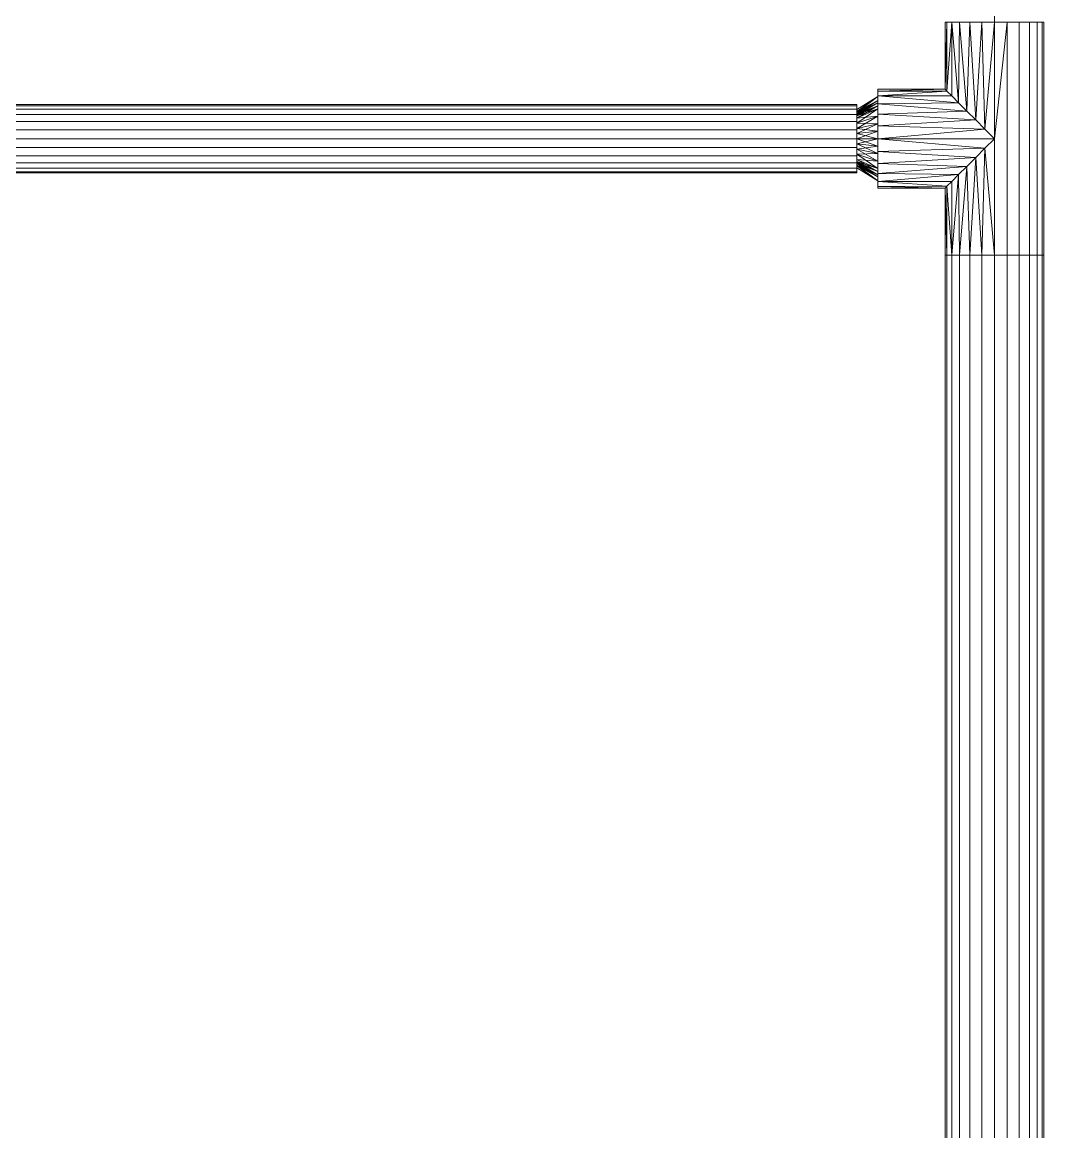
# Model space of a CAD drawing. Header units: inches. Extents: x -3325 to -59, y 5 to 733.
# Drawn here: x -1866.36 to -1846.67, y 142.74 to 164.11 of the extents above; entities that cross this region are included whole.
import ezdxf

# ---------------------------------------------------------------- set-up
doc = ezdxf.new("R2010")
doc.units = ezdxf.units.IN
doc.header["$MEASUREMENT"] = 0
doc.layers.add('P-PIPE', color=10, linetype='Continuous', lineweight=9)

# ---------------------------------------------------------------- blocks, each defined once
blk = doc.blocks.new('Tee - Welded - Generic - Standard-1125979-06 - Fifth Level')
at = {"layer": 'P-PIPE'}
mesh = blk.add_polyface(dxfattribs=at)
corners = [(-2.244, -0.951), (-2.244, -0.918, 0.246), (-2.244, -0.823, 0.475), (-2.244, -0.672, 0.672), (-2.244, -0.475, 0.823), (-2.244, -0.246, 0.918), (-2.244, 0, 0.951), (-2.244, 0.246, 0.918), (-2.244, 0.475, 0.823), (-2.244, 0.672, 0.672), (-2.244, 0.823, 0.475), (-2.244, 0.918, 0.246), (-2.244, 0.951), (-2.244, 0.918, -0.246), (-2.244, 0.823, -0.475), (-2.244, 0.672, -0.672), (-2.244, 0.475, -0.823), (-2.244, 0.246, -0.918), (-2.244, 0, -0.951), (-2.244, -0.246, -0.918), (-2.244, -0.475, -0.823), (-2.244, -0.672, -0.672), (-2.244, -0.823, -0.475), (-2.244, -0.918, -0.246)]
mesh.append_faces([[corners[k] for k in face] for face in [(10, 0, 7, 9)]], dxfattribs={"vtx0": -1, "vtx1": -1, "vtx2": -1})
mesh.append_faces([[corners[k] for k in face] for face in [(13, 21, 0, 10)]], dxfattribs={"vtx0": -1, "vtx1": -1, "vtx2": -1, "vtx3": -1})
mesh.append_faces([[corners[k] for k in face] for face in [(13, 16, 20, 21), (5, 7, 0, 1)]], dxfattribs={"vtx0": -1, "vtx1": -1, "vtx3": -1})
mesh.append_faces([[corners[k] for k in face] for face in [(4, 5, 3)]], dxfattribs={"vtx1": -1})
mesh.append_faces([[corners[k] for k in face] for face in [(18, 19, 20), (22, 23, 0, 21), (7, 8, 9), (5, 6, 7)]], dxfattribs={"vtx2": -1})
mesh.append_faces([[corners[k] for k in face] for face in [(16, 17, 18, 20), (1, 2, 3, 5)]], dxfattribs={"vtx2": -1, "vtx3": -1})
mesh.append_faces([[corners[k] for k in face] for face in [(13, 14, 15, 16), (10, 11, 12, 13)]], dxfattribs={"vtx3": -1})
mesh = blk.add_polyface(dxfattribs=at)
corners = [(-2.244, 0.951), (-2.244, 0.918, 0.246), (-2.244, 0.823, 0.475), (-2.244, 0.672, 0.672), (-2.244, 0.475, 0.823), (-2.244, 0.246, 0.918), (-2.244, 0, 0.951), (-2.244, -0.246, 0.918), (-2.244, -0.475, 0.823), (-2.244, -0.672, 0.672), (-2.244, -0.823, 0.475), (-2.244, -0.918, 0.246), (-2.244, -0.951), (-0.951, -0.951), (-0.916, -0.916, 0.254), (-0.823, -0.823, 0.476), (-0.69, -0.69, 0.654), (-0.533, -0.533, 0.787), (-0.362, -0.362, 0.879), (-0.183, -0.183, 0.933), (0, 0, 0.951), (0.183, -0.183, 0.933), (0.362, -0.362, 0.879), (0.533, -0.533, 0.787), (0.69, -0.69, 0.654), (0.823, -0.823, 0.476), (0.916, -0.916, 0.254), (0.951, -0.951), (2.244, -0.951), (2.244, -0.918, 0.246), (2.244, -0.823, 0.475), (2.244, -0.672, 0.672), (2.244, -0.475, 0.823), (2.244, -0.246, 0.918), (2.244, 0, 0.951), (2.244, 0.246, 0.918), (2.244, 0.475, 0.823), (2.244, 0.672, 0.672), (2.244, 0.823, 0.475), (2.244, 0.918, 0.246), (2.244, 0.951)]
mesh.append_faces([[corners[k] for k in face] for face in [(13, 11, 12)]], dxfattribs={"vtx0": -1})
mesh.append_faces([[corners[k] for k in face] for face in [(27, 29, 26), (25, 30, 24), (11, 14, 10), (9, 17, 8), (16, 10, 15), (23, 32, 22), (21, 34, 20), (22, 33, 21), (33, 22, 32), (19, 7, 18), (7, 19, 6)]], dxfattribs={"vtx0": -1, "vtx1": -1})
mesh.append_faces([[corners[k] for k in face] for face in [(30, 25, 26), (24, 30, 31), (8, 17, 18), (21, 33, 34), (18, 7, 8), (20, 5, 6)]], dxfattribs={"vtx0": -1, "vtx2": -1})
mesh.append_faces([[corners[k] for k in face] for face in [(20, 34, 35, 5)]], dxfattribs={"vtx0": -1, "vtx2": -1, "vtx3": -1})
mesh.append_faces([[corners[k] for k in face] for face in [(28, 29, 27)]], dxfattribs={"vtx1": -1})
mesh.append_faces([[corners[k] for k in face] for face in [(29, 30, 26), (31, 32, 23), (23, 24, 31), (13, 14, 11), (14, 15, 10), (16, 17, 9), (9, 10, 16), (19, 20, 6)]], dxfattribs={"vtx1": -1, "vtx2": -1})
mesh.append_faces([[corners[k] for k in face] for face in [(38, 39, 1, 2), (36, 37, 3, 4), (37, 38, 2, 3), (35, 36, 4, 5)]], dxfattribs={"vtx1": -1, "vtx3": -1})
mesh.append_faces([[corners[k] for k in face] for face in [(39, 40, 0, 1)]], dxfattribs={"vtx3": -1})
mesh = blk.add_polyface(dxfattribs=at)
corners = [(-2.244, -0.951), (-2.244, -0.918, -0.246), (-2.244, -0.823, -0.475), (-2.244, -0.672, -0.672), (-2.244, -0.475, -0.823), (-2.244, -0.246, -0.918), (-2.244, 0, -0.951), (-2.244, 0.246, -0.918), (-2.244, 0.475, -0.823), (-2.244, 0.672, -0.672), (-2.244, 0.823, -0.475), (-2.244, 0.918, -0.246), (-2.244, 0.951), (2.244, 0.951), (2.244, 0.918, -0.246), (2.244, 0.823, -0.475), (2.244, 0.672, -0.672), (2.244, 0.475, -0.823), (2.244, 0.246, -0.918), (2.244, 0, -0.951), (2.244, -0.246, -0.918), (2.244, -0.475, -0.823), (2.244, -0.672, -0.672), (2.244, -0.823, -0.475), (2.244, -0.918, -0.246), (2.244, -0.951), (0.951, -0.951), (0.916, -0.916, -0.254), (0.823, -0.823, -0.476), (0.69, -0.69, -0.654), (0.533, -0.533, -0.787), (0.362, -0.362, -0.879), (0.183, -0.183, -0.933), (0, 0, -0.951), (-0.183, -0.183, -0.933), (-0.362, -0.362, -0.879), (-0.533, -0.533, -0.787), (-0.69, -0.69, -0.654), (-0.823, -0.823, -0.476), (-0.916, -0.916, -0.254), (-0.951, -0.951)]
mesh.append_faces([[corners[k] for k in face] for face in [(1, 40, 0)]], dxfattribs={"vtx0": -1})
mesh.append_faces([[corners[k] for k in face] for face in [(33, 19, 32), (6, 34, 5), (32, 20, 31), (24, 27, 23), (27, 24, 26), (36, 4, 35), (3, 37, 2), (38, 2, 37), (21, 31, 20)]], dxfattribs={"vtx0": -1, "vtx1": -1})
mesh.append_faces([[corners[k] for k in face] for face in [(35, 4, 5), (6, 33, 34), (23, 28, 29), (29, 22, 23), (21, 30, 31), (23, 27, 28), (36, 3, 4), (3, 36, 37), (39, 1, 2)]], dxfattribs={"vtx0": -1, "vtx2": -1})
mesh.append_faces([[corners[k] for k in face] for face in [(19, 20, 32), (34, 35, 5), (6, 7, 33), (21, 22, 30), (29, 30, 22), (39, 40, 1), (38, 39, 2)]], dxfattribs={"vtx1": -1, "vtx2": -1})
mesh.append_faces([[corners[k] for k in face] for face in [(18, 19, 33, 7)]], dxfattribs={"vtx1": -1, "vtx2": -1, "vtx3": -1})
mesh.append_faces([[corners[k] for k in face] for face in [(15, 16, 9, 10), (14, 15, 10, 11), (16, 17, 8, 9), (17, 18, 7, 8)]], dxfattribs={"vtx1": -1, "vtx3": -1})
mesh.append_faces([[corners[k] for k in face] for face in [(12, 13, 14, 11), (24, 25, 26)]], dxfattribs={"vtx2": -1})
mesh = blk.add_polyface(dxfattribs=at)
corners = [(2.244, -0.951), (2.244, -0.918, -0.246), (2.244, -0.823, -0.475), (2.244, -0.672, -0.672), (2.244, -0.475, -0.823), (2.244, -0.246, -0.918), (2.244, 0, -0.951), (2.244, 0.246, -0.918), (2.244, 0.475, -0.823), (2.244, 0.672, -0.672), (2.244, 0.823, -0.475), (2.244, 0.918, -0.246), (2.244, 0.951), (2.244, 0.918, 0.246), (2.244, 0.823, 0.475), (2.244, 0.672, 0.672), (2.244, 0.475, 0.823), (2.244, 0.246, 0.918), (2.244, 0, 0.951), (2.244, -0.246, 0.918), (2.244, -0.475, 0.823), (2.244, -0.672, 0.672), (2.244, -0.823, 0.475), (2.244, -0.918, 0.246)]
mesh.append_faces([[corners[k] for k in face] for face in [(21, 19, 20)]], dxfattribs={"vtx0": -1})
mesh.append_faces([[corners[k] for k in face] for face in [(19, 23, 17, 18)]], dxfattribs={"vtx0": -1, "vtx1": -1})
mesh.append_faces([[corners[k] for k in face] for face in [(4, 8, 11, 3), (0, 3, 11, 23)]], dxfattribs={"vtx0": -1, "vtx1": -1, "vtx2": -1})
mesh.append_faces([[corners[k] for k in face] for face in [(11, 14, 17, 23)]], dxfattribs={"vtx0": -1, "vtx1": -1, "vtx2": -1, "vtx3": -1})
mesh.append_faces([[corners[k] for k in face] for face in [(9, 10, 11, 8), (4, 5, 6), (12, 13, 14, 11), (15, 16, 17, 14)]], dxfattribs={"vtx2": -1})
mesh.append_faces([[corners[k] for k in face] for face in [(6, 7, 8, 4), (21, 22, 23, 19)]], dxfattribs={"vtx2": -1, "vtx3": -1})
mesh.append_faces([[corners[k] for k in face] for face in [(0, 1, 2, 3)]], dxfattribs={"vtx3": -1})
mesh = blk.add_polyface(dxfattribs=at)
corners = [(-0.951, -2.244), (-0.918, -2.244, 0.246), (-0.823, -2.244, 0.475), (-0.672, -2.244, 0.672), (-0.475, -2.244, 0.823), (-0.246, -2.244, 0.918), (0, -2.244, 0.951), (0.246, -2.244, 0.918), (0.475, -2.244, 0.823), (0.672, -2.244, 0.672), (0.823, -2.244, 0.475), (0.918, -2.244, 0.246), (0.951, -2.244), (0.951, -0.951), (0.916, -0.916, 0.254), (0.823, -0.823, 0.476), (0.69, -0.69, 0.654), (0.533, -0.533, 0.787), (0.362, -0.362, 0.879), (0.183, -0.183, 0.933), (0, 0, 0.951), (-0.183, -0.183, 0.933), (-0.362, -0.362, 0.879), (-0.533, -0.533, 0.787), (-0.69, -0.69, 0.654), (-0.823, -0.823, 0.476), (-0.916, -0.916, 0.254), (-0.951, -0.951)]
mesh.append_faces([[corners[k] for k in face] for face in [(13, 11, 12)]], dxfattribs={"vtx0": -1})
mesh.append_faces([[corners[k] for k in face] for face in [(22, 5, 21), (24, 3, 23), (8, 18, 7), (17, 9, 16)]], dxfattribs={"vtx0": -1, "vtx1": -1})
mesh.append_faces([[corners[k] for k in face] for face in [(24, 2, 3), (26, 1, 2), (22, 4, 5), (6, 20, 21), (21, 5, 6), (19, 6, 7), (16, 9, 10), (17, 8, 9), (6, 19, 20)]], dxfattribs={"vtx0": -1, "vtx2": -1})
mesh.append_faces([[corners[k] for k in face] for face in [(26, 27, 1), (3, 4, 23), (25, 26, 2), (24, 25, 2), (22, 23, 4), (10, 11, 14), (18, 19, 7), (17, 18, 8), (13, 14, 11), (15, 16, 10), (14, 15, 10)]], dxfattribs={"vtx1": -1, "vtx2": -1})
mesh.append_faces([[corners[k] for k in face] for face in [(27, 0, 1)]], dxfattribs={"vtx2": -1})
mesh = blk.add_polyface(dxfattribs=at)
corners = [(0.951, -2.244), (0.918, -2.244, -0.246), (0.823, -2.244, -0.475), (0.672, -2.244, -0.672), (0.475, -2.244, -0.823), (0.246, -2.244, -0.918), (0, -2.244, -0.951), (-0.246, -2.244, -0.918), (-0.475, -2.244, -0.823), (-0.672, -2.244, -0.672), (-0.823, -2.244, -0.475), (-0.918, -2.244, -0.246), (-0.951, -2.244), (-0.951, -0.951), (-0.916, -0.916, -0.254), (-0.823, -0.823, -0.476), (-0.69, -0.69, -0.654), (-0.533, -0.533, -0.787), (-0.362, -0.362, -0.879), (-0.183, -0.183, -0.933), (0, 0, -0.951), (0.183, -0.183, -0.933), (0.362, -0.362, -0.879), (0.533, -0.533, -0.787), (0.69, -0.69, -0.654), (0.823, -0.823, -0.476), (0.916, -0.916, -0.254), (0.951, -0.951)]
mesh.append_faces([[corners[k] for k in face] for face in [(13, 11, 12)]], dxfattribs={"vtx0": -1})
mesh.append_faces([[corners[k] for k in face] for face in [(22, 5, 21), (24, 3, 23), (8, 18, 7), (17, 9, 16)]], dxfattribs={"vtx0": -1, "vtx1": -1})
mesh.append_faces([[corners[k] for k in face] for face in [(24, 2, 3), (26, 1, 2), (22, 4, 5), (6, 20, 21), (21, 5, 6), (19, 6, 7), (16, 9, 10), (17, 8, 9), (6, 19, 20)]], dxfattribs={"vtx0": -1, "vtx2": -1})
mesh.append_faces([[corners[k] for k in face] for face in [(0, 1, 27)]], dxfattribs={"vtx1": -1})
mesh.append_faces([[corners[k] for k in face] for face in [(26, 27, 1), (3, 4, 23), (25, 26, 2), (24, 25, 2), (22, 23, 4), (10, 11, 14), (18, 19, 7), (17, 18, 8), (13, 14, 11), (15, 16, 10), (14, 15, 10)]], dxfattribs={"vtx1": -1, "vtx2": -1})
mesh = blk.add_polyface(dxfattribs=at)
corners = [(-0.951, -2.244), (-0.918, -2.244, -0.246), (-0.823, -2.244, -0.475), (-0.672, -2.244, -0.672), (-0.475, -2.244, -0.823), (-0.246, -2.244, -0.918), (0, -2.244, -0.951), (0.246, -2.244, -0.918), (0.475, -2.244, -0.823), (0.672, -2.244, -0.672), (0.823, -2.244, -0.475), (0.918, -2.244, -0.246), (0.951, -2.244), (0.918, -2.244, 0.246), (0.823, -2.244, 0.475), (0.672, -2.244, 0.672), (0.475, -2.244, 0.823), (0.246, -2.244, 0.918), (0, -2.244, 0.951), (-0.246, -2.244, 0.918), (-0.475, -2.244, 0.823), (-0.672, -2.244, 0.672), (-0.823, -2.244, 0.475), (-0.918, -2.244, 0.246)]
mesh.append_faces([[corners[k] for k in face] for face in [(6, 4, 5), (21, 19, 20)]], dxfattribs={"vtx0": -1})
mesh.append_faces([[corners[k] for k in face] for face in [(23, 6, 11, 14), (23, 14, 17, 19)]], dxfattribs={"vtx0": -1, "vtx1": -1, "vtx2": -1, "vtx3": -1})
mesh.append_faces([[corners[k] for k in face] for face in [(6, 23, 3, 4)]], dxfattribs={"vtx0": -1, "vtx1": -1, "vtx3": -1})
mesh.append_faces([[corners[k] for k in face] for face in [(3, 23, 0)]], dxfattribs={"vtx0": -1, "vtx2": -1})
mesh.append_faces([[corners[k] for k in face] for face in [(16, 17, 14, 15)]], dxfattribs={"vtx1": -1})
mesh.append_faces([[corners[k] for k in face] for face in [(12, 13, 14, 11), (17, 18, 19)]], dxfattribs={"vtx2": -1})
mesh.append_faces([[corners[k] for k in face] for face in [(9, 10, 11, 6), (21, 22, 23, 19)]], dxfattribs={"vtx2": -1, "vtx3": -1})
mesh.append_faces([[corners[k] for k in face] for face in [(6, 7, 8, 9), (0, 1, 2, 3)]], dxfattribs={"vtx3": -1})
blk = doc.blocks.new('Transition - Generic - Plumbing-CW-1022941-06 - Fifth Level')
at = {"layer": 'P-PIPE'}
mesh = blk.add_polyface(dxfattribs=at)
corners = [(0, -0.813), (0, -0.575, 0.575), (0, 0, 0.813), (0, 0.575, 0.575), (0, 0.813), (0, 0.575, -0.575), (0, 0, -0.813), (0, -0.575, -0.575)]
mesh.append_faces([[corners[k] for k in face] for face in [(5, 3, 4)]], dxfattribs={"vtx0": -1})
mesh.append_faces([[corners[k] for k in face] for face in [(0, 3, 5, 6)]], dxfattribs={"vtx0": -1, "vtx1": -1, "vtx3": -1})
mesh.append_faces([[corners[k] for k in face] for face in [(2, 3, 0, 1), (7, 0, 6)]], dxfattribs={"vtx1": -1})
mesh = blk.add_polyface(dxfattribs=at)
corners = [(0, -0.813), (0, -0.575, -0.575), (0, 0, -0.813), (0, 0.575, -0.575), (0, 0.813), (0.406, 0.562), (0.406, 0.398, -0.398), (0.406, 0, -0.562), (0.406, -0.398, -0.398), (0.406, -0.562), (0.406, 0.452, -0.266), (0, 0.694, -0.287), (0, 0.733, -0.192), (0, 0.287, -0.694), (0.406, 0.199, -0.48), (0.406, 0.099, -0.521), (0.406, -0.48, -0.199), (0, -0.694, -0.287), (0, -0.634, -0.431), (0.406, -0.199, -0.48), (0, -0.287, -0.694), (0, -0.144, -0.753), (0, 0.634, -0.431), (0.406, 0.507, -0.133), (0, 0.431, -0.634), (0.406, 0.298, -0.439), (0, 0.144, -0.753), (0, -0.733, -0.192), (0.406, -0.521, -0.099), (0.406, -0.439, -0.298), (0, -0.431, -0.634), (0.406, -0.298, -0.439), (0.406, -0.099, -0.521)]
mesh.append_faces([[corners[k] for k in face] for face in [(23, 4, 5)]], dxfattribs={"vtx0": -1})
mesh.append_faces([[corners[k] for k in face] for face in [(4, 23, 12), (14, 24, 25), (6, 22, 10), (13, 15, 26), (29, 1, 8), (16, 18, 29), (1, 29, 18), (19, 21, 32), (7, 26, 15), (2, 32, 21), (22, 6, 3), (10, 11, 23), (3, 25, 24), (15, 13, 14), (18, 16, 17), (20, 31, 30), (21, 19, 20)]], dxfattribs={"vtx0": -1, "vtx1": -1})
mesh.append_faces([[corners[k] for k in face] for face in [(14, 13, 24), (7, 2, 26), (3, 6, 25), (23, 11, 12), (2, 7, 32), (27, 16, 28), (8, 1, 30)]], dxfattribs={"vtx0": -1, "vtx2": -1})
mesh.append_faces([[corners[k] for k in face] for face in [(9, 0, 28)]], dxfattribs={"vtx1": -1})
mesh.append_faces([[corners[k] for k in face] for face in [(27, 17, 16), (19, 31, 20), (31, 8, 30), (22, 11, 10), (0, 27, 28)]], dxfattribs={"vtx1": -1, "vtx2": -1})
mesh = blk.add_polyface(dxfattribs=at)
corners = [(0, 0.813), (0, 0.575, 0.575), (0, 0, 0.813), (0, -0.575, 0.575), (0, -0.813), (0.406, -0.562), (0.406, -0.398, 0.398), (0.406, 0, 0.562), (0.406, 0.398, 0.398), (0.406, 0.562), (0.406, -0.452, 0.266), (0, -0.694, 0.287), (0, -0.733, 0.192), (0, -0.287, 0.694), (0.406, -0.199, 0.48), (0.406, -0.099, 0.521), (0.406, 0.48, 0.199), (0, 0.694, 0.287), (0, 0.634, 0.431), (0.406, 0.199, 0.48), (0, 0.287, 0.694), (0, 0.144, 0.753), (0, -0.634, 0.431), (0.406, -0.507, 0.133), (0, -0.431, 0.634), (0.406, -0.298, 0.439), (0, -0.144, 0.753), (0, 0.733, 0.192), (0.406, 0.521, 0.099), (0.406, 0.439, 0.298), (0, 0.431, 0.634), (0.406, 0.298, 0.439), (0.406, 0.099, 0.521)]
mesh.append_faces([[corners[k] for k in face] for face in [(23, 4, 5)]], dxfattribs={"vtx0": -1})
mesh.append_faces([[corners[k] for k in face] for face in [(4, 23, 12), (14, 24, 25), (6, 22, 10), (13, 15, 26), (29, 1, 8), (16, 18, 29), (1, 29, 18), (19, 21, 32), (7, 26, 15), (2, 32, 21), (22, 6, 3), (10, 11, 23), (3, 25, 24), (15, 13, 14), (18, 16, 17), (20, 31, 30), (21, 19, 20)]], dxfattribs={"vtx0": -1, "vtx1": -1})
mesh.append_faces([[corners[k] for k in face] for face in [(14, 13, 24), (7, 2, 26), (3, 6, 25), (23, 11, 12), (2, 7, 32), (27, 16, 28), (8, 1, 30)]], dxfattribs={"vtx0": -1, "vtx2": -1})
mesh.append_faces([[corners[k] for k in face] for face in [(9, 0, 28)]], dxfattribs={"vtx1": -1})
mesh.append_faces([[corners[k] for k in face] for face in [(27, 17, 16), (19, 31, 20), (31, 8, 30), (22, 11, 10), (0, 27, 28)]], dxfattribs={"vtx1": -1, "vtx2": -1})
mesh = blk.add_polyface(dxfattribs=at)
corners = [(0.406, -0.562), (0.406, -0.398, -0.398), (0.406, 0, -0.562), (0.406, 0.398, -0.398), (0.406, 0.562), (0.406, 0.398, 0.398), (0.406, 0, 0.562), (0.406, -0.398, 0.398)]
mesh.append_faces([[corners[k] for k in face] for face in [(4, 7, 1, 2)]], dxfattribs={"vtx0": -1, "vtx1": -1, "vtx3": -1})
mesh.append_faces([[corners[k] for k in face] for face in [(3, 4, 2)]], dxfattribs={"vtx1": -1})
mesh.append_faces([[corners[k] for k in face] for face in [(5, 6, 7, 4), (7, 0, 1)]], dxfattribs={"vtx2": -1})

msp = doc.modelspace()

# ---------------------------------------------------------------- linework, layer by layer
at = {"layer": 'P-PIPE', "color": 1}
for p, q in [((-1847.625, 164.109, 1084), (-1847.625, 210.121, 1084)), ((-1847.625, 164.109, 1084), (-1847.625, 210.121, 1084)), ((-1847.625, 164.109, 1084), (-1847.625, 159.621, 1084)), ((-1882.795, 161.865, 1084), (-1850.275, 161.865, 1084)), ((-1882.795, 161.865, 1084), (-1850.275, 161.865, 1084)), ((-1849.869, 161.865, 1084), (-1850.275, 161.865, 1084)), ((-1849.869, 161.865, 1084), (-1847.625, 161.865, 1084)), ((-1847.625, 129.609, 1084), (-1847.625, 159.621, 1084)), ((-1847.625, 129.609, 1084), (-1847.625, 159.621, 1084))]:
    msp.add_line(p, q, dxfattribs=at)

# ---------------------------------------------------------------- block references
for name, p, rotation in [('Tee - Welded - Generic - Standard-1125979-06 - Fifth Level', (-1847.625, 161.865, 1084), 270), ('Transition - Generic - Plumbing-CW-1022941-06 - Fifth Level', (-1849.869, 161.865, 1084), 180)]:
    msp.add_blockref(name, p, dxfattribs=dict(at, rotation=rotation))

# ---------------------------------------------------------------- meshes
mesh = msp.add_polyface(dxfattribs=at)
corners = [(-1882.795, 162.522, 1084), (-1882.795, 162.5, 1084.17), (-1882.795, 162.434, 1084.329), (-1882.795, 162.33, 1084.465), (-1882.795, 162.194, 1084.569), (-1882.795, 162.035, 1084.635), (-1882.795, 161.865, 1084.657), (-1850.275, 161.865, 1084.657), (-1850.275, 162.035, 1084.635), (-1850.275, 162.194, 1084.569), (-1850.275, 162.33, 1084.465), (-1850.275, 162.434, 1084.329), (-1850.275, 162.5, 1084.17), (-1850.275, 162.522, 1084)]
mesh.append_faces([[corners[k] for k in face] for face in [(7, 8, 5, 6)]], dxfattribs={"vtx1": -1, "color": 1})
mesh.append_faces([[corners[k] for k in face] for face in [(8, 9, 4, 5), (3, 4, 9, 10), (11, 12, 1, 2), (2, 3, 10, 11)]], dxfattribs={"vtx1": -1, "vtx3": -1, "color": 1})
mesh.append_faces([[corners[k] for k in face] for face in [(12, 13, 0, 1)]], dxfattribs={"vtx3": -1, "color": 1})
mesh = msp.add_polyface(dxfattribs=at)
corners = [(-1882.795, 161.865, 1083.342), (-1882.795, 162.035, 1083.365), (-1882.795, 162.194, 1083.431), (-1882.795, 162.33, 1083.535), (-1882.795, 162.434, 1083.671), (-1882.795, 162.5, 1083.83), (-1882.795, 162.522, 1084), (-1850.275, 162.522, 1084), (-1850.275, 162.5, 1083.83), (-1850.275, 162.434, 1083.671), (-1850.275, 162.33, 1083.535), (-1850.275, 162.194, 1083.431), (-1850.275, 162.035, 1083.365), (-1850.275, 161.865, 1083.342)]
mesh.append_faces([[corners[k] for k in face] for face in [(7, 8, 5, 6)]], dxfattribs={"vtx1": -1, "color": 1})
mesh.append_faces([[corners[k] for k in face] for face in [(8, 9, 4, 5), (3, 4, 9, 10), (11, 12, 1, 2), (2, 3, 10, 11)]], dxfattribs={"vtx1": -1, "vtx3": -1, "color": 1})
mesh.append_faces([[corners[k] for k in face] for face in [(12, 13, 0, 1)]], dxfattribs={"vtx3": -1, "color": 1})
mesh = msp.add_polyface(dxfattribs=at)
corners = [(-1850.275, 161.207, 1084), (-1850.275, 161.23, 1083.83), (-1850.275, 161.296, 1083.671), (-1850.275, 161.4, 1083.535), (-1850.275, 161.536, 1083.431), (-1850.275, 161.695, 1083.365), (-1850.275, 161.865, 1083.342), (-1850.275, 162.035, 1083.365), (-1850.275, 162.194, 1083.431), (-1850.275, 162.33, 1083.535), (-1850.275, 162.434, 1083.671), (-1850.275, 162.5, 1083.83), (-1850.275, 162.522, 1084), (-1850.275, 162.5, 1084.17), (-1850.275, 162.434, 1084.329), (-1850.275, 162.33, 1084.465), (-1850.275, 162.194, 1084.569), (-1850.275, 162.035, 1084.635), (-1850.275, 161.865, 1084.657), (-1850.275, 161.695, 1084.635), (-1850.275, 161.536, 1084.569), (-1850.275, 161.4, 1084.465), (-1850.275, 161.296, 1084.329), (-1850.275, 161.23, 1084.17)]
mesh.append_faces([[corners[k] for k in face] for face in [(7, 4, 5, 6), (16, 14, 15)]], dxfattribs={"vtx0": -1, "color": 1})
mesh.append_faces([[corners[k] for k in face] for face in [(8, 4, 7)]], dxfattribs={"vtx0": -1, "vtx1": -1, "color": 1})
mesh.append_faces([[corners[k] for k in face] for face in [(3, 9, 21, 0), (21, 9, 14, 16)]], dxfattribs={"vtx0": -1, "vtx1": -1, "vtx2": -1, "vtx3": -1, "color": 1})
mesh.append_faces([[corners[k] for k in face] for face in [(9, 12, 13, 14)]], dxfattribs={"vtx0": -1, "vtx3": -1, "color": 1})
mesh.append_faces([[corners[k] for k in face] for face in [(11, 12, 9, 10)]], dxfattribs={"vtx1": -1, "color": 1})
mesh.append_faces([[corners[k] for k in face] for face in [(20, 21, 16, 19)]], dxfattribs={"vtx1": -1, "vtx2": -1, "color": 1})
mesh.append_faces([[corners[k] for k in face] for face in [(3, 4, 8, 9)]], dxfattribs={"vtx1": -1, "vtx3": -1, "color": 1})
mesh.append_faces([[corners[k] for k in face] for face in [(1, 2, 3, 0), (17, 18, 19, 16)]], dxfattribs={"vtx2": -1, "color": 1})
mesh.append_faces([[corners[k] for k in face] for face in [(21, 22, 23, 0)]], dxfattribs={"vtx3": -1, "color": 1})
mesh = msp.add_polyface(dxfattribs=at)
corners = [(-1882.795, 161.865, 1084.657), (-1882.795, 161.695, 1084.635), (-1882.795, 161.536, 1084.569), (-1882.795, 161.4, 1084.465), (-1882.795, 161.296, 1084.329), (-1882.795, 161.23, 1084.17), (-1882.795, 161.207, 1084), (-1850.275, 161.207, 1084), (-1850.275, 161.23, 1084.17), (-1850.275, 161.296, 1084.329), (-1850.275, 161.4, 1084.465), (-1850.275, 161.536, 1084.569), (-1850.275, 161.695, 1084.635), (-1850.275, 161.865, 1084.657)]
mesh.append_faces([[corners[k] for k in face] for face in [(8, 9, 4, 5), (3, 4, 9, 10), (11, 12, 1, 2), (2, 3, 10, 11)]], dxfattribs={"vtx1": -1, "vtx3": -1, "color": 1})
mesh.append_faces([[corners[k] for k in face] for face in [(6, 7, 8, 5)]], dxfattribs={"vtx2": -1, "color": 1})
mesh.append_faces([[corners[k] for k in face] for face in [(12, 13, 0, 1)]], dxfattribs={"vtx3": -1, "color": 1})
mesh = msp.add_polyface(dxfattribs=at)
corners = [(-1882.795, 161.207, 1084), (-1882.795, 161.23, 1083.83), (-1882.795, 161.296, 1083.671), (-1882.795, 161.4, 1083.535), (-1882.795, 161.536, 1083.431), (-1882.795, 161.695, 1083.365), (-1882.795, 161.865, 1083.342), (-1850.275, 161.865, 1083.342), (-1850.275, 161.695, 1083.365), (-1850.275, 161.536, 1083.431), (-1850.275, 161.4, 1083.535), (-1850.275, 161.296, 1083.671), (-1850.275, 161.23, 1083.83), (-1850.275, 161.207, 1084)]
mesh.append_faces([[corners[k] for k in face] for face in [(7, 8, 5, 6)]], dxfattribs={"vtx1": -1, "color": 1})
mesh.append_faces([[corners[k] for k in face] for face in [(8, 9, 4, 5), (3, 4, 9, 10), (11, 12, 1, 2), (2, 3, 10, 11)]], dxfattribs={"vtx1": -1, "vtx3": -1, "color": 1})
mesh.append_faces([[corners[k] for k in face] for face in [(12, 13, 0, 1)]], dxfattribs={"vtx3": -1, "color": 1})
mesh = msp.add_polyface(dxfattribs=at)
corners = [(-1846.675, 159.621, 1084), (-1846.707, 159.621, 1083.754), (-1846.802, 159.621, 1083.525), (-1846.953, 159.621, 1083.328), (-1847.15, 159.621, 1083.177), (-1847.379, 159.621, 1083.082), (-1847.625, 159.621, 1083.05), (-1847.871, 159.621, 1083.082), (-1848.1, 159.621, 1083.177), (-1848.297, 159.621, 1083.328), (-1848.448, 159.621, 1083.525), (-1848.543, 159.621, 1083.754), (-1848.575, 159.621, 1084), (-1848.543, 159.621, 1084.246), (-1848.448, 159.621, 1084.475), (-1848.297, 159.621, 1084.672), (-1848.1, 159.621, 1084.823), (-1847.871, 159.621, 1084.918), (-1847.625, 159.621, 1084.95), (-1847.379, 159.621, 1084.918), (-1847.15, 159.621, 1084.823), (-1846.953, 159.621, 1084.672), (-1846.802, 159.621, 1084.475), (-1846.707, 159.621, 1084.246)]
mesh.append_faces([[corners[k] for k in face] for face in [(6, 4, 5)]], dxfattribs={"vtx0": -1, "color": 1})
mesh.append_faces([[corners[k] for k in face] for face in [(4, 8, 3)]], dxfattribs={"vtx0": -1, "vtx1": -1, "color": 1})
mesh.append_faces([[corners[k] for k in face] for face in [(15, 21, 3)]], dxfattribs={"vtx0": -1, "vtx1": -1, "vtx2": -1, "color": 1})
mesh.append_faces([[corners[k] for k in face] for face in [(3, 8, 9, 15)]], dxfattribs={"vtx0": -1, "vtx2": -1, "vtx3": -1, "color": 1})
mesh.append_faces([[corners[k] for k in face] for face in [(0, 1, 23), (19, 20, 18)]], dxfattribs={"vtx1": -1, "color": 1})
mesh.append_faces([[corners[k] for k in face] for face in [(15, 16, 20, 21)]], dxfattribs={"vtx1": -1, "vtx3": -1, "color": 1})
mesh.append_faces([[corners[k] for k in face] for face in [(11, 12, 13)]], dxfattribs={"vtx2": -1, "color": 1})
mesh.append_faces([[corners[k] for k in face] for face in [(6, 7, 8, 4), (9, 10, 11, 13), (1, 2, 3, 21), (13, 14, 15, 9), (16, 17, 18, 20), (21, 22, 23, 1)]], dxfattribs={"vtx2": -1, "vtx3": -1, "color": 1})
mesh = msp.add_polyface(dxfattribs=at)
corners = [(-1848.575, 129.609, 1084), (-1848.543, 129.609, 1084.246), (-1848.448, 129.609, 1084.475), (-1848.297, 129.609, 1084.672), (-1848.1, 129.609, 1084.823), (-1847.871, 129.609, 1084.918), (-1847.625, 129.609, 1084.95), (-1847.625, 159.621, 1084.95), (-1847.871, 159.621, 1084.918), (-1848.1, 159.621, 1084.823), (-1848.297, 159.621, 1084.672), (-1848.448, 159.621, 1084.475), (-1848.543, 159.621, 1084.246), (-1848.575, 159.621, 1084)]
mesh.append_faces([[corners[k] for k in face] for face in [(7, 8, 5, 6)]], dxfattribs={"vtx1": -1, "color": 1})
mesh.append_faces([[corners[k] for k in face] for face in [(8, 9, 4, 5), (3, 4, 9, 10), (11, 12, 1, 2), (2, 3, 10, 11)]], dxfattribs={"vtx1": -1, "vtx3": -1, "color": 1})
mesh.append_faces([[corners[k] for k in face] for face in [(12, 13, 0, 1)]], dxfattribs={"vtx3": -1, "color": 1})
mesh = msp.add_polyface(dxfattribs=at)
corners = [(-1847.625, 129.609, 1083.05), (-1847.871, 129.609, 1083.082), (-1848.1, 129.609, 1083.177), (-1848.297, 129.609, 1083.328), (-1848.448, 129.609, 1083.525), (-1848.543, 129.609, 1083.754), (-1848.575, 129.609, 1084), (-1848.575, 159.621, 1084), (-1848.543, 159.621, 1083.754), (-1848.448, 159.621, 1083.525), (-1848.297, 159.621, 1083.328), (-1848.1, 159.621, 1083.177), (-1847.871, 159.621, 1083.082), (-1847.625, 159.621, 1083.05)]
mesh.append_faces([[corners[k] for k in face] for face in [(7, 8, 5, 6)]], dxfattribs={"vtx1": -1, "color": 1})
mesh.append_faces([[corners[k] for k in face] for face in [(8, 9, 4, 5), (3, 4, 9, 10), (11, 12, 1, 2), (2, 3, 10, 11)]], dxfattribs={"vtx1": -1, "vtx3": -1, "color": 1})
mesh.append_faces([[corners[k] for k in face] for face in [(12, 13, 0, 1)]], dxfattribs={"vtx3": -1, "color": 1})
mesh = msp.add_polyface(dxfattribs=at)
corners = [(-1847.625, 129.609, 1084.95), (-1847.379, 129.609, 1084.918), (-1847.15, 129.609, 1084.823), (-1846.953, 129.609, 1084.672), (-1846.802, 129.609, 1084.475), (-1846.707, 129.609, 1084.246), (-1846.675, 129.609, 1084), (-1846.675, 159.621, 1084), (-1846.707, 159.621, 1084.246), (-1846.802, 159.621, 1084.475), (-1846.953, 159.621, 1084.672), (-1847.15, 159.621, 1084.823), (-1847.379, 159.621, 1084.918), (-1847.625, 159.621, 1084.95)]
mesh.append_faces([[corners[k] for k in face] for face in [(8, 9, 4, 5), (3, 4, 9, 10), (11, 12, 1, 2), (2, 3, 10, 11)]], dxfattribs={"vtx1": -1, "vtx3": -1, "color": 1})
mesh.append_faces([[corners[k] for k in face] for face in [(6, 7, 8, 5)]], dxfattribs={"vtx2": -1, "color": 1})
mesh.append_faces([[corners[k] for k in face] for face in [(12, 13, 0, 1)]], dxfattribs={"vtx3": -1, "color": 1})
mesh = msp.add_polyface(dxfattribs=at)
corners = [(-1846.675, 129.609, 1084), (-1846.707, 129.609, 1083.754), (-1846.802, 129.609, 1083.525), (-1846.953, 129.609, 1083.328), (-1847.15, 129.609, 1083.177), (-1847.379, 129.609, 1083.082), (-1847.625, 129.609, 1083.05), (-1847.625, 159.621, 1083.05), (-1847.379, 159.621, 1083.082), (-1847.15, 159.621, 1083.177), (-1846.953, 159.621, 1083.328), (-1846.802, 159.621, 1083.525), (-1846.707, 159.621, 1083.754), (-1846.675, 159.621, 1084)]
mesh.append_faces([[corners[k] for k in face] for face in [(7, 8, 5, 6)]], dxfattribs={"vtx1": -1, "color": 1})
mesh.append_faces([[corners[k] for k in face] for face in [(8, 9, 4, 5), (3, 4, 9, 10), (11, 12, 1, 2), (2, 3, 10, 11)]], dxfattribs={"vtx1": -1, "vtx3": -1, "color": 1})
mesh.append_faces([[corners[k] for k in face] for face in [(12, 13, 0, 1)]], dxfattribs={"vtx3": -1, "color": 1})

doc.saveas('drawing.dxf')
